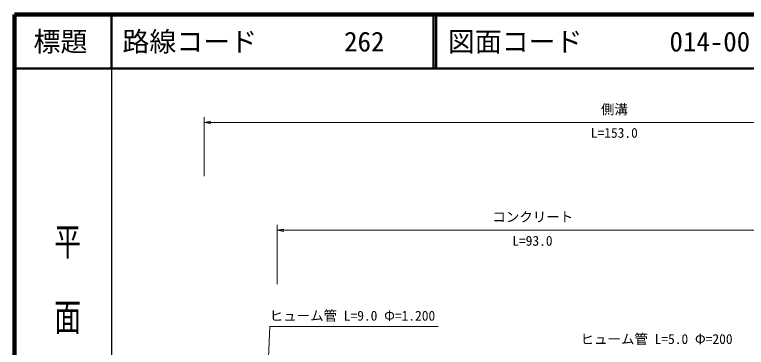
# Model space of a CAD drawing. Units: millimetres at full size, sheet at 1:1000; details may follow other scales. Extents: x 40000 to 680000, y 20000 to 380000.
# Drawn here: x 40000 to 175782, y 318266 to 380000 of the extents above; entities that cross this region are included whole.
import ezdxf
from ezdxf.enums import TextEntityAlignment as Align

# ---------------------------------------------------------------- set-up
doc = ezdxf.new("R2010")
doc.units = ezdxf.units.MM
doc.header["$LTSCALE"] = 1000
for name, color, linetype, lineweight in [('M-STR-HTXT', 7, 'Continuous', 13), ('M-TTL', 2, 'Continuous', 140), ('M-TTL-BAND', 7, 'Continuous', 25), ('M-TTL-LINE', 7, 'Continuous', 50)]:
    doc.layers.add(name, color=color, linetype=linetype, lineweight=lineweight)
doc.layers.add('M-TTL-TXT', color=7, linetype='Continuous')
doc.styles.add('@ＭＳ ゴシック', font='')
doc.styles.add('ＭＳ ゴシック', font='')
doc.styles.get('@ＭＳ ゴシック').set_extended_font_data('@MS Gothic')
doc.styles.get('ＭＳ ゴシック').set_extended_font_data('MS Gothic')

# ---------------------------------------------------------------- blocks, each defined once
blk = doc.blocks.new('open_arrow')
at = {"color": 0, "linetype": 'Continuous', "lineweight": -2}
blk.add_lwpolyline([(7.5, 1.25), (0, 0), (7.5, -1.25)], dxfattribs=at)

msp = doc.modelspace()

# ---------------------------------------------------------------- linework, layer by layer
at = {"layer": 'M-STR-HTXT'}
for p, q in [((75170, 350000), (75170, 361000)), ((75170, 360000), (227382, 360000)), ((88689, 330000), (88689, 341000)), ((88689, 340000), (183473, 340000))]:
    msp.add_line(p, q, dxfattribs=at)
msp.add_lwpolyline([(85874, 287613), (87330, 322167), (118580, 322167)], dxfattribs=at)
at = {"layer": 'M-TTL'}
for p, q in [((40000, 380000), (40000, 20000)), ((680000, 380000), (40000, 380000))]:
    msp.add_line(p, q, dxfattribs=at)
at = {"layer": 'M-TTL-BAND'}
msp.add_line((58000, 370000), (58000, 20000), dxfattribs=at)
at = {"layer": 'M-TTL-LINE'}
for p, q in [((58000, 380000), (58000, 370000)), ((117750, 380000), (117750, 370000)), ((118250, 380000), (118250, 370000)), ((40000, 370000), (680000, 370000))]:
    msp.add_line(p, q, dxfattribs=at)

# ---------------------------------------------------------------- block references
at = {"layer": 'M-STR-HTXT', "xscale": 167, "yscale": 167}
for p in [(75170, 360000), (88689, 340000)]:
    msp.add_blockref('open_arrow', p, dxfattribs=at)

# ---------------------------------------------------------------- texts
at = {"layer": 'M-STR-HTXT', "style": 'ＭＳ ゴシック'}
for s, p in [('側溝', (151294, 360958)), ('L=153.0', (151276, 356603)), ('コンクリート', (136145, 341000)), ('L=93.0', (136081, 336570))]:
    msp.add_text(s, height=1833, dxfattribs=at).set_placement(p, align=Align.BOTTOM_CENTER)
for s, p in [('ヒューム管 L=9.0 Φ=1.200', (87330, 322667)), ('ヒューム管 L=5.0 Φ=200', (145005, 318342))]:
    msp.add_text(s, height=1833, dxfattribs=at).set_placement(p, align=Align.BOTTOM_LEFT)
at = {"layer": 'M-TTL-BAND', "style": '@ＭＳ ゴシック', "width": 1.4}
msp.add_text('平  面  図', height=3666, rotation=270, dxfattribs=at).set_placement((49777, 306475), align=Align.MIDDLE_RIGHT)
at = {"layer": 'M-TTL-TXT', "style": 'ＭＳ ゴシック'}
msp.add_text('標題', height=3666, dxfattribs=at).set_placement((48500, 375000), align=Align.MIDDLE_CENTER)
for s, p in [('路線コード', (60000, 375000)), ('262', (101142, 375000)), ('図面コード', (120380, 375000)), ('014-00', (161521, 375000))]:
    msp.add_text(s, height=3666, dxfattribs=at).set_placement(p, align=Align.MIDDLE_LEFT)

doc.saveas('drawing.dxf')
